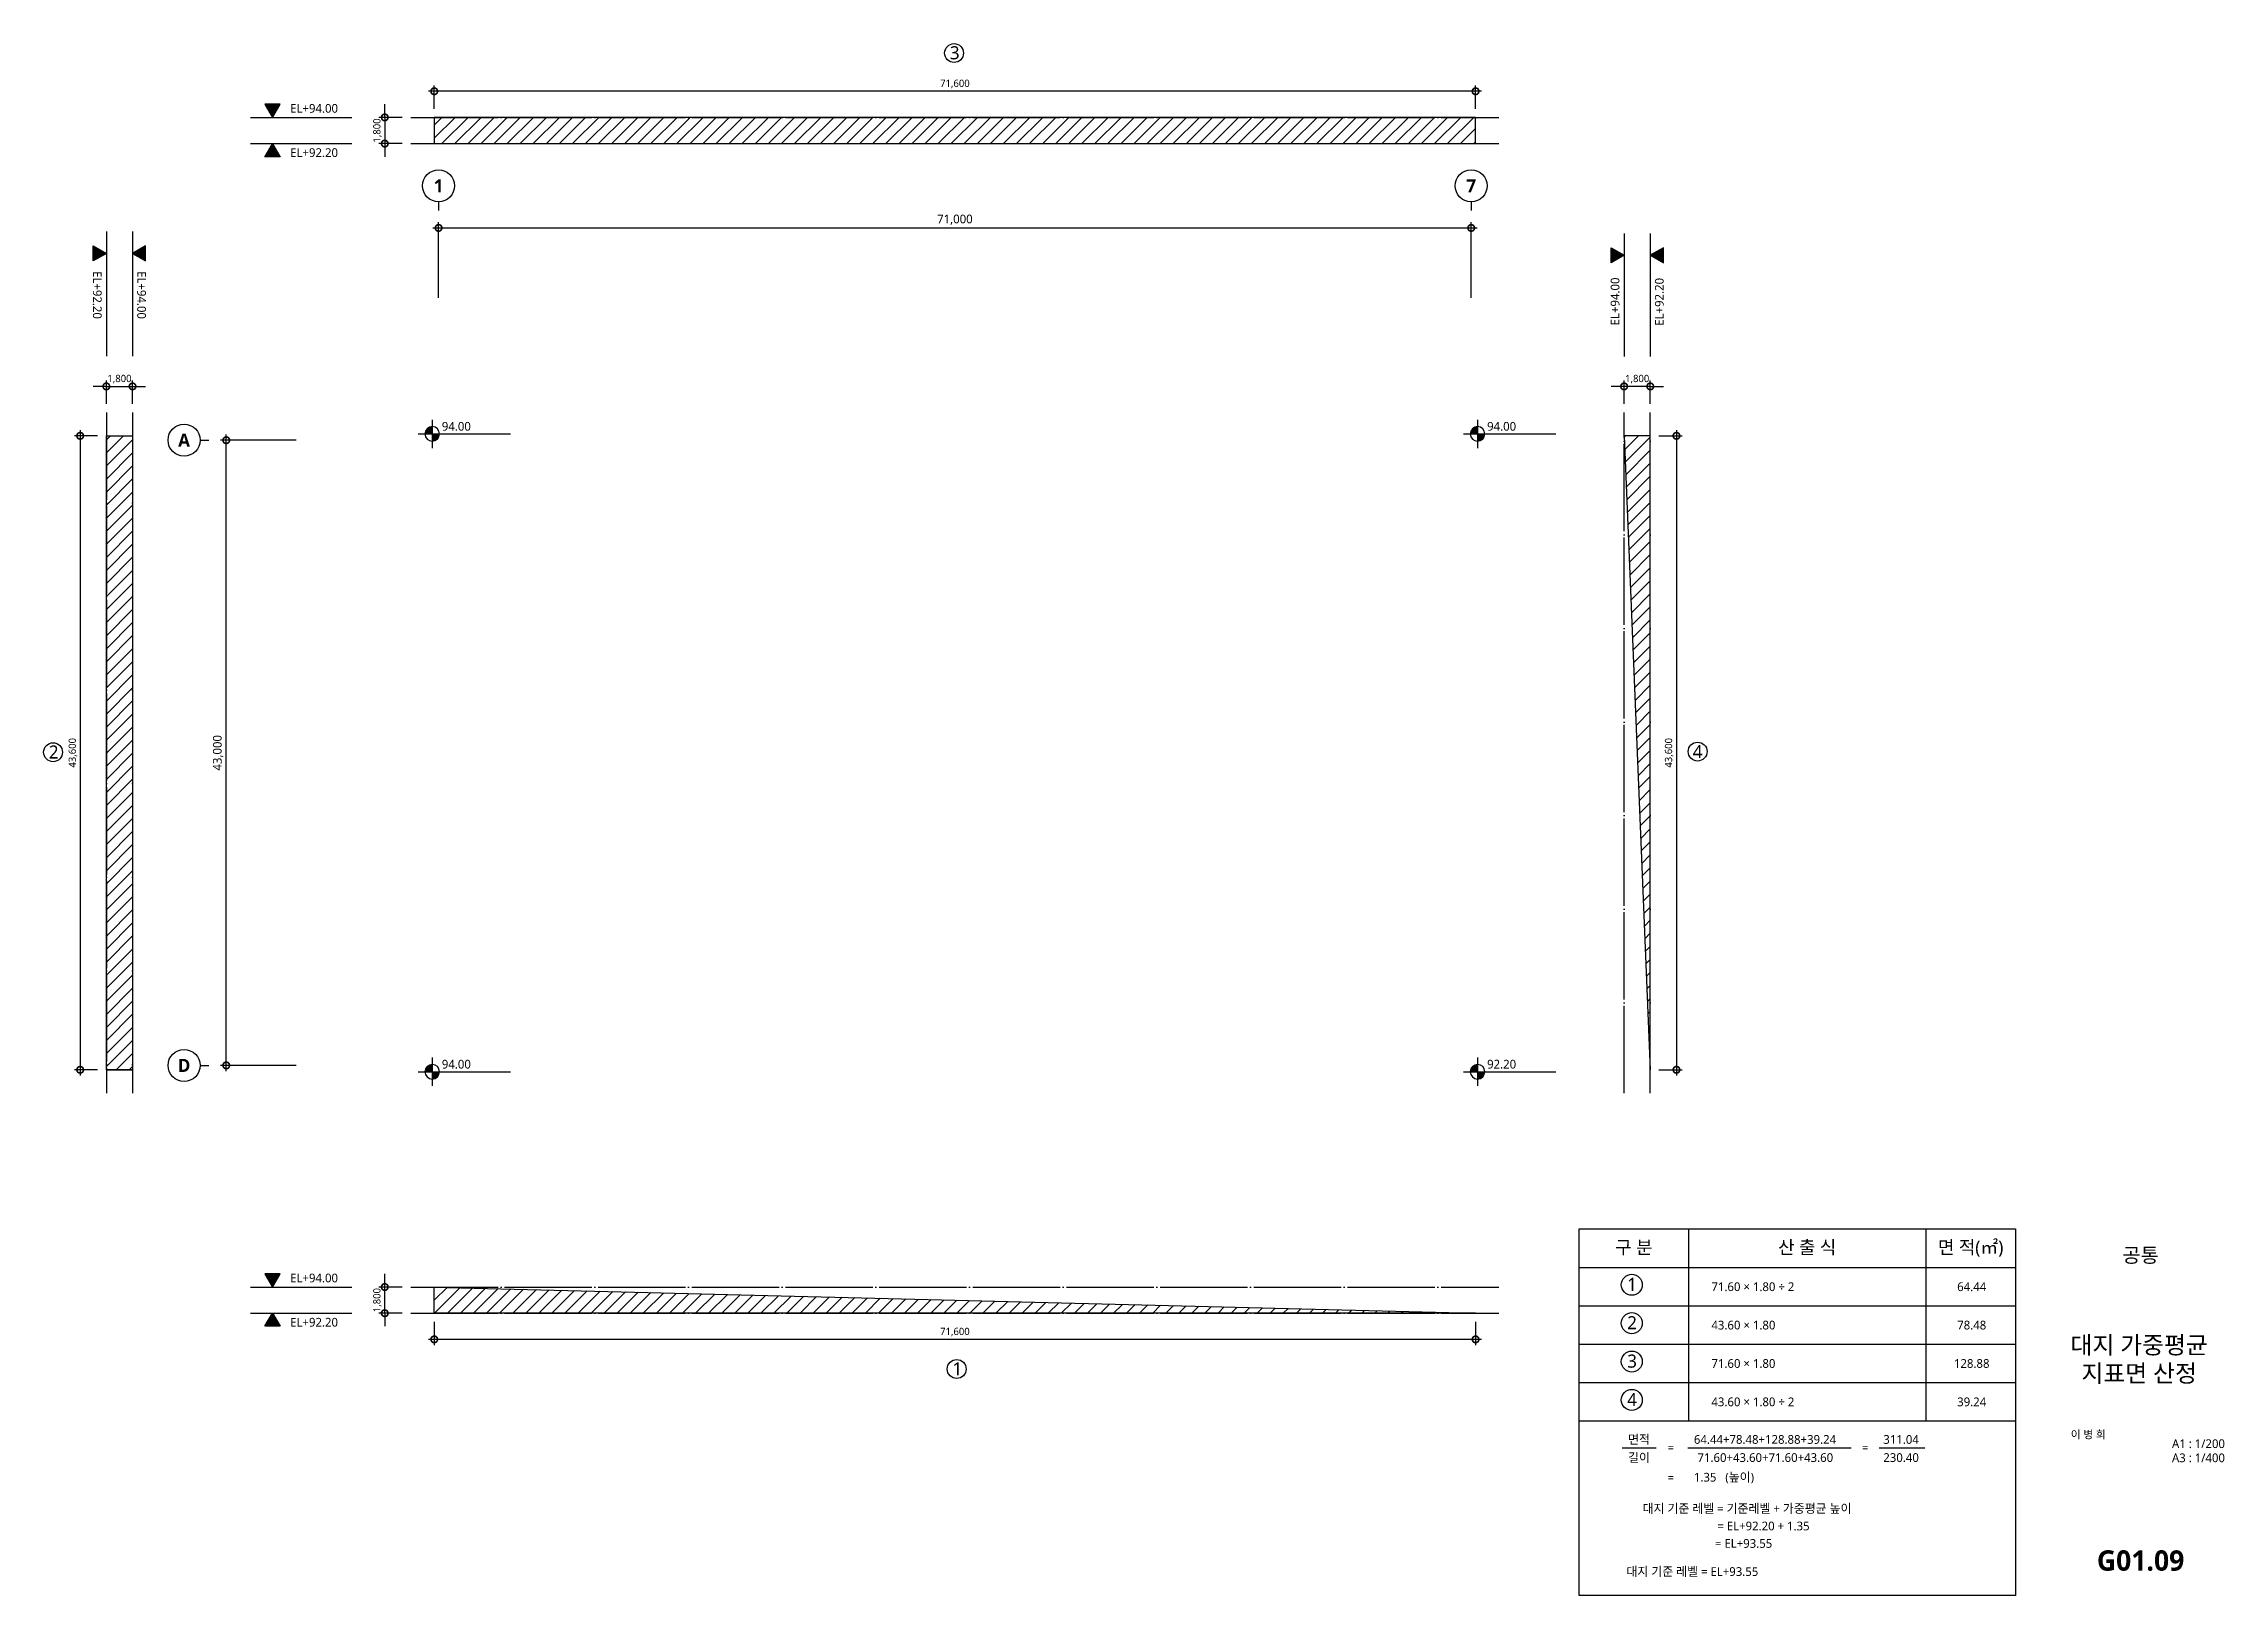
# Model space of a CAD drawing. Header units: millimetres. Extents: x 11116 to 161060, y -139317 to -32591.
import ezdxf
from ezdxf.enums import TextEntityAlignment as Align

# ---------------------------------------------------------------- set-up
doc = ezdxf.new("R2010")
doc.units = ezdxf.units.MM
doc.header["$LTSCALE"] = 200
doc.linetypes.add('CEN-GAUN', pattern=[32.2, 30, -1, 0.2, -1])
doc.layers.get('Defpoints').update_dxf_attribs({"color": 137})
for name, color, linetype in [('AA-XXXX-SYMB', 7, 'Continuous'), ('AA-XXXX-TEX1', 3, 'Continuous'), ('CEN', 1, 'CEN-GAUN'), ('DIM', 7, 'Continuous'), ('DIM-INT', 7, 'Continuous'), ('SYM-BUB', 3, 'Continuous'), ('SYM-LEVEL', 7, 'Continuous'), ('TEXT', 3, 'Continuous'), ('XR-SHEET$0$TITLE', 7, 'Continuous'), ('XR-SHEET$1$SHT', 5, 'Continuous'), ('XR-SHEET$1$TEXT', 3, 'Continuous')]:
    doc.layers.add(name, color=color, linetype=linetype)
doc.styles.add('$0$스타일1', font='malgun.ttf')
doc.styles.add('XR-SHEET$0$굴림체(옥산)', font='GulimChe.ttf')
doc.styles.add('맑은고딕B', font='malgunbd.ttf')
doc.styles.add('스타일1', font='malgun.ttf')
doc.styles.add('스타일2', font='malgunbd.ttf')
doc.dimstyles.new('CJA', dxfattribs={"dimscale": 300, "dimtxt": 2.7, "dimasz": 1, "dimexe": 2, "dimexo": 3, "dimgap": 1, "dimtad": 1, "dimdec": 0, "dimzin": 1, "dimdsep": 46, "dimlunit": 6, "dimtxsty": '$0$스타일1', "dimblk": 'CJDOT', "dimcen": 0.09, "dimdle": 1, "dimclrd": 256, "dimclre": 256, "dimclrt": 3, "dimadec": 0, "dimazin": 0, "dimtfac": 1, "dimtdec": 0, "dimtix": 1, "dimtmove": 2, "dimatfit": 3, "dimldrblk": 'CJDOT', "dimfxl": 1, "dimtolj": 1, "dimtzin": 1, "dimarcsym": 0})

# ---------------------------------------------------------------- blocks, each defined once
blk = doc.blocks.new('_DotSmall')
at = {"color": 0, "linetype": 'ByBlock', "const_width": 0.5}
blk.add_lwpolyline([(-0.0625, 0, 1), (0.0625, 0, 1)], format="xyb", close=True, dxfattribs=at)
blk = doc.blocks.new('*D2')
at = {"layer": 'Defpoints', "color": 0, "transparency": 16777216}
for p in [(37974, -35867), (37974, -37667), (109574, -37667)]:
    blk.add_point(p, dxfattribs=at)
at = {"layer": 'DIM-INT', "color": 7, "lineweight": -2, "transparency": 16777216}
for p, q in [((109974, -35867), (37574, -35867)), ((37974, -37067), (37974, -35467)), ((109574, -37067), (109574, -35467))]:
    blk.add_line(p, q, dxfattribs=at)
at = {"layer": 'DIM-INT', "color": 7, "lineweight": -2, "transparency": 16777216, "xscale": 900, "yscale": 900, "zscale": 900, "rotation": 180}
blk.add_blockref('_DotSmall', (37974, -35867), dxfattribs=at)
at = {"layer": 'DIM-INT', "color": 7, "lineweight": -2, "transparency": 16777216, "xscale": 900, "yscale": 900, "zscale": 900}
blk.add_blockref('_DotSmall', (109574, -35867), dxfattribs=at)
at = {"layer": 'DIM-INT', "color": 3, "transparency": 16777216, "insert": (73774, -35366), "char_height": 500, "attachment_point": 5, "style": '스타일1'}
blk.add_mtext('\\A1;71,600', dxfattribs=at)
blk = doc.blocks.new('CJDOT')
blk.add_line((-2, 0), (2, 0))
at = {"const_width": 0.5}
blk.add_lwpolyline([(-0.25, 0, 1), (0.25, 0, 1)], format="xyb", close=True, dxfattribs=at)
blk = doc.blocks.new('*D3')
at = {"layer": 'Defpoints', "color": 0, "transparency": 16777216}
for p in [(15430, -59568), (13630, -103168), (15430, -103168)]:
    blk.add_point(p, dxfattribs=at)
at = {"layer": 'DIM-INT', "color": 7, "lineweight": -2, "transparency": 16777216}
for p, q in [((14830, -59568), (13230, -59568)), ((13630, -59168), (13630, -103568)), ((14830, -103168), (13230, -103168))]:
    blk.add_line(p, q, dxfattribs=at)
at = {"layer": 'DIM-INT', "color": 7, "lineweight": -2, "transparency": 16777216, "xscale": 900, "yscale": 900, "zscale": 900}
for p, rotation in [((13630, -59568), 90), ((13630, -103168), 270)]:
    blk.add_blockref('_DotSmall', p, dxfattribs=dict(at, rotation=rotation))
at = {"layer": 'DIM-INT', "color": 3, "transparency": 16777216, "insert": (13130, -81368), "char_height": 500, "attachment_point": 5, "rotation": 90, "style": '스타일1'}
blk.add_mtext('\\A1;43,600', dxfattribs=at)
blk = doc.blocks.new('*D4')
at = {"layer": 'Defpoints', "color": 0, "transparency": 16777216}
for p in [(121586, -59568), (121586, -103168), (123386, -103168)]:
    blk.add_point(p, dxfattribs=at)
at = {"layer": 'DIM-INT', "color": 7, "lineweight": -2, "transparency": 16777216}
for p, q in [((122186, -59568), (123786, -59568)), ((123386, -59168), (123386, -103568)), ((122186, -103168), (123786, -103168))]:
    blk.add_line(p, q, dxfattribs=at)
at = {"layer": 'DIM-INT', "color": 7, "lineweight": -2, "transparency": 16777216, "xscale": 900, "yscale": 900, "zscale": 900}
for p, rotation in [((123386, -59568), 90), ((123386, -103168), 270)]:
    blk.add_blockref('_DotSmall', p, dxfattribs=dict(at, rotation=rotation))
at = {"layer": 'DIM-INT', "color": 3, "transparency": 16777216, "insert": (122886, -81368), "char_height": 500, "attachment_point": 5, "rotation": 90, "style": '스타일1'}
blk.add_mtext('\\A1;43,600', dxfattribs=at)
blk = doc.blocks.new('*D5')
at = {"layer": 'Defpoints', "color": 0, "transparency": 16777216}
for p in [(37974, -119909), (109574, -119909), (37974, -121709)]:
    blk.add_point(p, dxfattribs=at)
at = {"layer": 'DIM-INT', "color": 7, "lineweight": -2, "transparency": 16777216}
for p, q in [((37974, -120509), (37974, -122109)), ((109574, -120509), (109574, -122109)), ((109974, -121709), (37574, -121709))]:
    blk.add_line(p, q, dxfattribs=at)
at = {"layer": 'DIM-INT', "color": 7, "lineweight": -2, "transparency": 16777216, "xscale": 900, "yscale": 900, "zscale": 900, "rotation": 180}
blk.add_blockref('_DotSmall', (37974, -121709), dxfattribs=at)
at = {"layer": 'DIM-INT', "color": 7, "lineweight": -2, "transparency": 16777216, "xscale": 900, "yscale": 900, "zscale": 900}
blk.add_blockref('_DotSmall', (109574, -121709), dxfattribs=at)
at = {"layer": 'DIM-INT', "color": 3, "transparency": 16777216, "insert": (73774, -121208), "char_height": 500, "attachment_point": 5, "style": '스타일1'}
blk.add_mtext('\\A1;71,600', dxfattribs=at)
blk = doc.blocks.new('LEVEL1')
at = {"layer": 'SYM-LEVEL'}
h = blk.add_hatch(color=6, dxfattribs=at)
edge = h.paths.add_edge_path()
edge.add_ellipse((4.87, 0), major_axis=(1.77, 1.77), ratio=1, start_angle=405, end_angle=495)
edge.add_line((2.37, 0), (4.87, 0))
edge.add_line((4.87, 0), (4.87, 2.5))
edge = h.paths.add_edge_path()
edge.add_ellipse((4.87, 0), major_axis=(1.77, 1.77), ratio=1, start_angle=225, end_angle=315)
edge.add_line((7.37, 0), (4.87, 0))
edge.add_line((4.87, 0), (4.87, -2.5))
at = {"layer": 'SYM-LEVEL', "color": 6}
for p, q in [((0, 0), (9.74, 0)), ((4.87, 4.87), (4.87, -4.87)), ((9.07, 0), (31.8, 0))]:
    blk.add_line(p, q, dxfattribs=at)
blk.add_ellipse((4.87, 0), major_axis=(1.77, 1.77), ratio=1, start_param=5.497787, end_param=11.780972, dxfattribs=at)
at = {"layer": 'SYM-LEVEL', "color": 3, "style": '스타일1'}
for tag, p in [('1층-바닥마감', (8.16, 1.11)), ('EL-+100', (8.16, -3.93))]:
    blk.add_attdef(tag, p, '', height=3, dxfattribs=at)
blk = doc.blocks.new('XR-SHEET$0$TITLE')
at = {"layer": 'XR-SHEET$0$TITLE', "true_color": 0x000000, "style": 'XR-SHEET$0$굴림체(옥산)'}
for tag, height, p in [('동명칭', 6, (776.77, -457.26)), ('SCALE-A1', 3, (797.5, -522)), ('SCALE-A3', 3, (797.5, -527)), ('DATA', 3, (797.5, -540))]:
    blk.add_attdef(tag, text='', height=height, dxfattribs=at).set_placement(p, align=Align.MIDDLE)
for tag, height, p in [('TITLE1', 6, (776.5, -479.4)), ('TITLE4', 6, (776.5, -484.39)), ('TITLE2', 6, (776.5, -489)), ('TITLE5', 6, (776.5, -493.99)), ('TITLE3', 6, (776.5, -498.7)), ('NAME-1', 3, (760.16, -517.5)), ('NAME-2', 3, (760.16, -526.5)), ('A0.00', 7, (776.5, -561))]:
    blk.add_attdef(tag, text='', height=height, dxfattribs=at).set_placement(p, align=Align.MIDDLE_CENTER)
blk = doc.blocks.new('*D8')
at = {"layer": 'Defpoints', "color": 0, "transparency": 16777216}
for p in [(119786, -56168), (119786, -57968), (121586, -57968)]:
    blk.add_point(p, dxfattribs=at)
at = {"layer": 'DIM-INT', "color": 7, "lineweight": -2, "transparency": 16777216}
for p, q in [((119786, -56168), (118886, -56168)), ((119786, -57368), (119786, -55768)), ((121586, -56168), (119786, -56168)), ((121586, -57368), (121586, -55768)), ((121586, -56168), (122486, -56168))]:
    blk.add_line(p, q, dxfattribs=at)
at = {"layer": 'DIM-INT', "color": 7, "lineweight": -2, "transparency": 16777216, "xscale": 900, "yscale": 900, "zscale": 900}
blk.add_blockref('_DotSmall', (119786, -56168), dxfattribs=at)
at = {"layer": 'DIM-INT', "color": 7, "lineweight": -2, "transparency": 16777216, "xscale": 900, "yscale": 900, "zscale": 900, "rotation": 180}
blk.add_blockref('_DotSmall', (121586, -56168), dxfattribs=at)
at = {"layer": 'DIM-INT', "color": 3, "transparency": 16777216, "insert": (120686, -55667), "char_height": 500, "attachment_point": 5, "style": '스타일1'}
blk.add_mtext('\\A1;1,800', dxfattribs=at)
blk = doc.blocks.new('*D9')
at = {"layer": 'Defpoints', "color": 0, "transparency": 16777216}
for p in [(36374, -37667), (34574, -39467), (36374, -39467)]:
    blk.add_point(p, dxfattribs=at)
at = {"layer": 'DIM-INT', "color": 7, "lineweight": -2, "transparency": 16777216}
for p, q in [((34574, -37667), (34574, -36767)), ((35774, -37667), (34174, -37667)), ((34574, -37667), (34574, -39467)), ((35774, -39467), (34174, -39467)), ((34574, -39467), (34574, -40367))]:
    blk.add_line(p, q, dxfattribs=at)
at = {"layer": 'DIM-INT', "color": 7, "lineweight": -2, "transparency": 16777216, "xscale": 900, "yscale": 900, "zscale": 900}
for p, rotation in [((34574, -37667), 270), ((34574, -39467), 90)]:
    blk.add_blockref('_DotSmall', p, dxfattribs=dict(at, rotation=rotation))
at = {"layer": 'DIM-INT', "color": 3, "transparency": 16777216, "insert": (34072, -38567), "char_height": 500, "attachment_point": 5, "rotation": 90, "style": '스타일1'}
blk.add_mtext('\\A1;1,800', dxfattribs=at)
blk = doc.blocks.new('*D10')
at = {"layer": 'Defpoints', "color": 0, "transparency": 16777216}
for p in [(17230, -56168), (15430, -57968), (17230, -57968)]:
    blk.add_point(p, dxfattribs=at)
at = {"layer": 'DIM-INT', "color": 7, "lineweight": -2, "transparency": 16777216}
for p, q in [((15430, -56168), (14530, -56168)), ((15430, -57368), (15430, -55768)), ((15430, -56168), (17230, -56168)), ((17230, -57368), (17230, -55768)), ((17230, -56168), (18130, -56168))]:
    blk.add_line(p, q, dxfattribs=at)
at = {"layer": 'DIM-INT', "color": 7, "lineweight": -2, "transparency": 16777216, "xscale": 900, "yscale": 900, "zscale": 900}
blk.add_blockref('_DotSmall', (15430, -56168), dxfattribs=at)
at = {"layer": 'DIM-INT', "color": 7, "lineweight": -2, "transparency": 16777216, "xscale": 900, "yscale": 900, "zscale": 900, "rotation": 180}
blk.add_blockref('_DotSmall', (17230, -56168), dxfattribs=at)
at = {"layer": 'DIM-INT', "color": 3, "transparency": 16777216, "insert": (16330, -55667), "char_height": 500, "attachment_point": 5, "style": '스타일1'}
blk.add_mtext('\\A1;1,800', dxfattribs=at)
blk = doc.blocks.new('*D11')
at = {"layer": 'Defpoints', "color": 0, "transparency": 16777216}
for p in [(34574, -118109), (36374, -118109), (36374, -119909)]:
    blk.add_point(p, dxfattribs=at)
at = {"layer": 'DIM-INT', "color": 7, "lineweight": -2, "transparency": 16777216}
for p, q in [((35774, -118109), (34174, -118109)), ((34574, -118109), (34574, -117209)), ((34574, -119909), (34574, -118109)), ((35774, -119909), (34174, -119909)), ((34574, -119909), (34574, -120809))]:
    blk.add_line(p, q, dxfattribs=at)
at = {"layer": 'DIM-INT', "color": 7, "lineweight": -2, "transparency": 16777216, "xscale": 900, "yscale": 900, "zscale": 900}
for p, rotation in [((34574, -118109), 270), ((34574, -119909), 90)]:
    blk.add_blockref('_DotSmall', p, dxfattribs=dict(at, rotation=rotation))
at = {"layer": 'DIM-INT', "color": 3, "transparency": 16777216, "insert": (34072, -119009), "char_height": 500, "attachment_point": 5, "rotation": 90, "style": '스타일1'}
blk.add_mtext('\\A1;1,800', dxfattribs=at)
blk = doc.blocks.new('NEW_BUB')
at = {"layer": 'SYM-BUB', "color": 6}
blk.add_line((0, 3), (0, 0), dxfattribs=at)
blk.add_circle((0, 8.5), 5.5, dxfattribs=at)
at = {"layer": 'SYM-BUB', "color": 3, "style": '스타일2'}
blk.add_attdef('X', text='', height=4.5, dxfattribs=at).set_placement((0, 8.5), align=Align.MIDDLE)
blk = doc.blocks.new('*D13')
at = {"layer": 'Defpoints', "color": 0, "transparency": 16777216}
for p in [(109274, -45268), (38274, -50668), (109274, -50668)]:
    blk.add_point(p, dxfattribs=at)
at = {"layer": 'DIM', "color": 7, "lineweight": -2, "transparency": 16777216}
for p, q in [((38274, -50068), (38274, -44868)), ((109274, -50068), (109274, -44868)), ((37874, -45268), (109674, -45268))]:
    blk.add_line(p, q, dxfattribs=at)
at = {"layer": 'DIM', "color": 7, "lineweight": -2, "transparency": 16777216, "xscale": 900, "yscale": 900, "zscale": 900, "rotation": 180}
blk.add_blockref('_DotSmall', (38274, -45268), dxfattribs=at)
at = {"layer": 'DIM', "color": 7, "lineweight": -2, "transparency": 16777216, "xscale": 900, "yscale": 900, "zscale": 900}
blk.add_blockref('_DotSmall', (109274, -45268), dxfattribs=at)
at = {"layer": 'DIM', "color": 3, "transparency": 16777216, "insert": (73774, -44706), "char_height": 600, "attachment_point": 5, "style": '$0$스타일1'}
blk.add_mtext('\\A1;71,000', dxfattribs=at)
blk = doc.blocks.new('*D14')
at = {"layer": 'Defpoints', "color": 0, "transparency": 16777216}
for p in [(23674, -59868), (29074, -59868), (29074, -102868)]:
    blk.add_point(p, dxfattribs=at)
at = {"layer": 'DIM', "color": 7, "lineweight": -2, "transparency": 16777216}
for p, q in [((28474, -59868), (23274, -59868)), ((23674, -103268), (23674, -59468)), ((28474, -102868), (23274, -102868))]:
    blk.add_line(p, q, dxfattribs=at)
at = {"layer": 'DIM', "color": 7, "lineweight": -2, "transparency": 16777216, "xscale": 900, "yscale": 900, "zscale": 900}
for p, rotation in [((23674, -59868), 90), ((23674, -102868), 270)]:
    blk.add_blockref('_DotSmall', p, dxfattribs=dict(at, rotation=rotation))
at = {"layer": 'DIM', "color": 3, "transparency": 16777216, "insert": (23113, -81368), "char_height": 600, "attachment_point": 5, "rotation": 90, "style": '$0$스타일1'}
blk.add_mtext('\\A1;43,000', dxfattribs=at)

msp = doc.modelspace()

# ---------------------------------------------------------------- hatches: boundary and pattern name
h = msp.add_hatch()
h.set_pattern_fill('ANSI31', color=9, scale=200)
h.set_pattern_definition([(45, (0, -146217.76), (-449.0128, 449.0128), [])])
h.paths.add_polyline_path([(15430.2, -59568.3), (15430.2, -103168.3), (17230.2, -103168.3), (17230.2, -59568.3)])
h.paths.add_polyline_path([(37973.5, -39467.2), (109573.5, -39467.2), (109573.5, -37667.2), (37973.5, -37667.2)])
h.paths.add_polyline_path([(121586.4, -103168.3), (121586.4, -59568.3), (119786.4, -59568.3)])
h.paths.add_polyline_path([(109573.5, -119909.3), (37973.5, -118109.3), (37973.5, -119909.3)])
at = {"layer": 'AA-XXXX-SYMB'}
for points in [[(26850.7, -37667.2), (27370.3, -36767.2), (26331.1, -36767.2)], [(26850.7, -39467.2), (27370.3, -40367.2), (26331.1, -40367.2)], [(15430.2, -47020), (14530.2, -47539.6), (14530.2, -46500.4)], [(17230.2, -47020), (18130.2, -47539.6), (18130.2, -46500.4)], [(119786.4, -47150.3), (118886.4, -47669.9), (118886.4, -46630.6)], [(121586.4, -47150.3), (122486.4, -47669.9), (122486.4, -46630.6)], [(26850.7, -118109.3), (27370.3, -117209.3), (26331.1, -117209.3)], [(26850.7, -119909.3), (27370.3, -120809.3), (26331.1, -120809.3)]]:
    msp.add_hatch(color=256, dxfattribs=at).paths.add_polyline_path(points)

# ---------------------------------------------------------------- linework, layer by layer
for p, q in [((15430.2, -103168.3), (17230.2, -103168.3)), ((124218.6, -114116.8), (124218.6, -127316.8)), ((140531.1, -114116.8), (140531.1, -127316.8)), ((116694.5, -116756.8), (146700, -116756.8)), ((116694.5, -119396.8), (146700, -119396.8)), ((116694.5, -122036.8), (146700, -122036.8)), ((116694.5, -124676.8), (146700, -124676.8)), ((116694.5, -127316.8), (146700, -127316.8)), ((119655, -129176.2), (121996.5, -129176.2)), ((124174.2, -129176.2), (135403.8, -129176.2)), ((137315.1, -129176.2), (140452.8, -129176.2))]:
    msp.add_line(p, q)
for points in [[(109573.5, -37667.2), (37973.5, -37667.2), (37973.5, -39467.2), (109573.5, -39467.2)], [(17230.2, -103168.3), (15430.2, -103168.3), (15430.2, -59568.3), (17230.2, -59568.3)], [(116694.5, -114116.8), (146700, -114116.8), (146700, -139316.8), (116694.5, -139316.8)], [(37973.5, -119909.3), (37973.5, -118109.3), (109573.5, -119909.3)]]:
    msp.add_lwpolyline(points, close=True)
msp.add_lwpolyline([(121586.4, -103168.3), (121586.4, -59568.3), (119786.4, -59568.3), (121586.4, -103168.3)])
for centre, radius in [((73716.7, -33240.1), 649.4), ((11765.8, -81328.4), 649.4), ((124842.6, -81283.4), 649.4), ((120315.2, -117954.5), 722.8), ((120315.2, -120594.5), 722.8), ((120315.2, -123234.5), 722.8), ((73897.4, -123746.7), 649.4), ((120315.2, -125874.5), 722.8)]:
    msp.add_circle(centre, radius)
for p, q in [((25350.7, -37667.2), (32319.8, -37667.2)), ((25350.7, -39467.2), (32319.8, -39467.2)), ((15430.2, -45520), (15430.2, -54089.1)), ((17230.2, -45520), (17230.2, -54089.1)), ((119786.4, -45650.3), (119786.4, -54119.4)), ((121586.4, -45650.3), (121586.4, -54119.4)), ((25350.7, -118109.3), (32319.8, -118109.3)), ((25350.7, -119909.3), (32319.8, -119909.3))]:
    msp.add_line(p, q, dxfattribs=at)
for points in [[(26850.7, -37667.2), (27370.3, -36767.2), (26331.1, -36767.2)], [(26850.7, -39467.2), (27370.3, -40367.2), (26331.1, -40367.2)], [(15430.2, -47020), (14530.2, -47539.6), (14530.2, -46500.4)], [(17230.2, -47020), (18130.2, -47539.6), (18130.2, -46500.4)], [(119786.4, -47150.3), (118886.4, -47669.9), (118886.4, -46630.6)], [(121586.4, -47150.3), (122486.4, -47669.9), (122486.4, -46630.6)], [(26850.7, -118109.3), (27370.3, -117209.3), (26331.1, -117209.3)], [(26850.7, -119909.3), (27370.3, -120809.3), (26331.1, -120809.3)]]:
    msp.add_lwpolyline(points, close=True, dxfattribs=at)
at = {"layer": 'CEN'}
for p, q in [((36373.5, -37667.2), (111173.5, -37667.2)), ((36373.5, -39467.2), (111173.5, -39467.2)), ((119786.4, -104768.3), (119786.4, -57968.3)), ((121586.4, -104768.3), (121586.4, -57968.3)), ((36373.5, -118109.3), (111173.5, -118109.3)), ((36373.5, -119909.3), (111173.5, -119909.3))]:
    msp.add_line(p, q, dxfattribs=at)
for points in [[(15430.2, -57968.3), (15430.2, -104768.3)], [(17230.2, -57968.3), (17230.2, -104768.3)]]:
    msp.add_lwpolyline(points, dxfattribs=at)

# ---------------------------------------------------------------- block references
at = {"layer": 'SYM-BUB', "xscale": 200.0000000000001, "yscale": 200.0000000000001, "zscale": 200.0000000000001}
for p, values in [((38273.5, -44068.3), {'X': '1'}), ((109273.5, -44068.3), {'X': '7'})]:
    msp.add_blockref('NEW_BUB', p, dxfattribs=at).add_auto_attribs(values)
at = {"layer": 'SYM-BUB'}
ref = msp.add_blockref('NEW_BUB', (22473.5, -59868.2), dxfattribs=dict(at, xscale=200.0000000000001, yscale=200.0000000000001, zscale=200.0000000000001, rotation=90))
ref.add_attrib('X', 'A', dxfattribs={"color": 3, "height": 900, "style": '스타일2'}).set_placement((20773.5, -59868.2), align=Align.MIDDLE)
ref = msp.add_blockref('NEW_BUB', (22473.5, -102868.2), dxfattribs=dict(at, xscale=200.0000000000001, yscale=200.0000000000001, zscale=200.0000000000001, rotation=90))
ref.add_attrib('X', 'D', dxfattribs={"color": 3, "height": 900, "style": '스타일2'}).set_placement((20773.5, -102868.2), align=Align.MIDDLE)
at = {"layer": 'SYM-LEVEL'}
ref = msp.add_blockref('LEVEL1', (36864.4, -59433.3), dxfattribs=dict(at, xscale=200.0000000000001, yscale=200.0000000000001, zscale=200.0000000000001))
ref.add_attrib('1층-바닥마감', '94.00', (38495.8, -59212.2), dxfattribs={"color": 3, "height": 600, "style": '스타일1'})
ref = msp.add_blockref('LEVEL1', (108734.4, -59433.3), dxfattribs=dict(at, xscale=200.0000000000001, yscale=200.0000000000001, zscale=200.0000000000001))
ref.add_attrib('1층-바닥마감', '94.00', (110365.8, -59212.2), dxfattribs={"color": 3, "height": 600, "style": '스타일1'})
ref = msp.add_blockref('LEVEL1', (36864.4, -103303.3), dxfattribs=dict(at, xscale=200.0000000000001, yscale=200.0000000000001, zscale=200.0000000000001))
ref.add_attrib('1층-바닥마감', '94.00', (38495.8, -103082.2), dxfattribs={"color": 3, "height": 600, "style": '스타일1'})
ref = msp.add_blockref('LEVEL1', (108734.4, -103303.3), dxfattribs=dict(at, xscale=200.0000000000001, yscale=200.0000000000001, zscale=200.0000000000001))
ref.add_attrib('1층-바닥마감', '92.20', (110365.8, -103082.2), dxfattribs={"color": 3, "height": 600, "style": '스타일1'})
at = {"layer": 'TEXT'}
ref = msp.add_blockref('XR-SHEET$0$TITLE', (0, -143516.8), dxfattribs=dict(at, xscale=200, yscale=200, zscale=200))
ref.add_attrib('TITLE2', '대지 가중평균', dxfattribs={"layer": 'XR-SHEET$1$SHT', "color": 4, "true_color": 0x000004, "height": 1200, "style": '맑은고딕B'}).set_placement((155200.1, -122099.6), align=Align.MIDDLE_CENTER)
ref.add_attrib('TITLE3', '지표면 산정', dxfattribs={"layer": 'XR-SHEET$1$SHT', "color": 4, "true_color": 0x000004, "height": 1200, "style": '맑은고딕B'}).set_placement((155200.1, -124040.5, 2754.3), align=Align.MIDDLE_CENTER)
ref.add_attrib('NAME-1', '이 병 희', dxfattribs={"layer": 'XR-SHEET$1$TEXT', "color": 3, "true_color": 0x000003, "height": 540, "style": '스타일1'}).set_placement((150500, -128250.3, 2754.3), align=Align.MIDDLE_LEFT)
ref.add_attrib('SCALE-A1', 'A1 : 1/200', dxfattribs={"layer": 'XR-SHEET$1$SHT', "color": 3, "true_color": 0x000003, "height": 600, "style": '스타일1'}).set_placement((159278.2, -128882.4), align=Align.MIDDLE_CENTER)
ref.add_attrib('SCALE-A3', 'A3 : 1/400', dxfattribs={"layer": 'XR-SHEET$1$SHT', "color": 3, "true_color": 0x000003, "height": 600, "style": '스타일1'}).set_placement((159278.2, -129855.3), align=Align.MIDDLE_CENTER)
ref.add_attrib('A0.00', 'G01.09', dxfattribs={"layer": 'XR-SHEET$1$SHT', "color": 4, "true_color": 0x000004, "height": 1400, "style": '맑은고딕B'}).set_placement((155300, -136916.8), align=Align.MIDDLE_CENTER)

# ---------------------------------------------------------------- texts
at = {"layer": 'AA-XXXX-TEX1', "style": '스타일1'}
for s, height, p in [('3', 900, (73761.5, -33222.7)), ('2', 900, (11810.5, -81311)), ('4', 900, (124842.6, -81283.4)), ('구 분', 900, (120456.5, -115374.1)), ('산 출 식', 900, (132374.8, -115374.1)), ('면 적(㎡)', 900, (143615.6, -115374.1)), ('1', 900, (120334.1, -117925)), ('64.44', 600, (143687, -118086.6)), ('2', 900, (120334.1, -120565)), ('78.48', 600, (143687, -120726.6)), ('3', 900, (120334.1, -123205)), ('1', 900, (73942.2, -123729.4)), ('128.88', 600, (143687, -123366.6)), ('4', 900, (120334.1, -125845)), ('39.24', 600, (143687, -126006.6)), ('면적', 600, (120812, -128590.8)), ('길이', 600, (120812, -129838.4)), ('=', 600, (123003.9, -129143.3)), ('=', 600, (136360, -129143.3)), ('=', 600, (123003.9, -131212.1)), ('대지 기준 레벨 = 기준레벨 + 가중평균 높이', 600, (128238.7, -133343.7)), ('= EL+92.20 + 1.35', 600, (129369.6, -134543.7)), ('= EL+93.55', 600, (128002.7, -135743.7))]:
    msp.add_text(s, height=height, dxfattribs=at).set_placement(p, align=Align.MIDDLE_CENTER)
for s, p in [('EL+94.00', (28069.6, -37344.6)), ('EL+92.20', (28069.6, -40388.7)), ('EL+94.00', (28069.6, -117786.6)), ('EL+92.20', (28069.6, -120830.7))]:
    msp.add_text(s, height=600, dxfattribs=at).set_placement(p)
for s, rotation, p in [('EL+92.20', 270, (14508.7, -48238.9)), ('EL+94.00', 270, (17552.9, -48238.9)), ('EL+94.00', 90, (119463.7, -51966.7)), ('EL+92.20', 90, (122507.8, -51993.6))]:
    msp.add_text(s, height=600, rotation=rotation, dxfattribs=at).set_placement(p)
for s, p in [('71.60 × 1.80 ÷ 2', (125789.4, -118086.6)), ('43.60 × 1.80', (125789.4, -120726.6)), ('71.60 × 1.80', (125789.4, -123366.6)), ('43.60 × 1.80 ÷ 2', (125789.4, -126006.6)), ('64.44+78.48+128.88+39.24', (124585.7, -128590.8)), ('311.04', (137608.4, -128590.8)), ('71.60+43.60+71.60+43.60', (124829.8, -129838.4)), ('230.40', (137608.4, -129838.4)), ('1.35   (높이)', (124585.7, -131187.8)), ('대지 기준 레벨 = EL+93.55', (119948.3, -137677.6))]:
    msp.add_text(s, height=600, dxfattribs=at).set_placement(p, align=Align.MIDDLE_LEFT)
at = {"layer": 'TEXT', "style": '스타일1'}
msp.add_text('공통', height=1000, dxfattribs=at).set_placement((155300, -115916.8), align=Align.MIDDLE_CENTER)

# ---------------------------------------------------------------- dimensions: what is measured, and where the dimension line sits
at = {"layer": 'DIM'}
for base, p1, p2, angle, picture, middle in [((109273.5, -45268.3), (38273.5, -50668.3), (109273.5, -50668.3), 180, '*D13', (73773.5, -44706.3)), ((23673.5, -59868.3), (29073.5, -102868.3), (29073.5, -59868.3), 270, '*D14', (23113.2, -81368.3))]:
    dim = msp.add_linear_dim(base=base, p1=p1, p2=p2, angle=angle, dimstyle='CJA', override={"dimscale": 200, "dimtxt": 3, "dimasz": 4.5, "dimblk1": 'DotSmall', "dimblk2": 'DotSmall', "dimsah": 1, "dimdle": 2, "dimclrd": 7, "dimclre": 7}, dxfattribs=at)
    dim.commit()
    dim.dimension.update_dxf_attribs({"geometry": picture, "text_midpoint": middle})
at = {"layer": 'DIM-INT'}
for base, p1, p2, override, picture, middle in [((37973.5, -35867.2), (109573.5, -37667.2), (37973.5, -37667.2), {"dimscale": 200, "dimtxt": 2.5, "dimasz": 4.5, "dimtxsty": '스타일1', "dimblk1": 'DotSmall', "dimblk2": 'DotSmall', "dimsah": 1, "dimdle": 2, "dimclrd": 7, "dimclre": 7}, '*D2', (73773.5, -35365.6)), ((119786.4, -56168.3), (121586.4, -57968.3), (119786.4, -57968.3), {"dimscale": 200, "dimtxt": 2.5, "dimasz": 4.5, "dimtxsty": '스타일1', "dimblk1": 'DotSmall', "dimblk2": 'DotSmall', "dimsah": 1, "dimdle": 2, "dimclrd": 7, "dimclre": 7}, '*D8', (120686.4, -55666.6)), ((37973.5, -121709.3), (109573.5, -119909.3), (37973.5, -119909.3), {"dimscale": 200, "dimtxt": 2.5, "dimasz": 4.5, "dimlunit": 6, "dimtxsty": '스타일1', "dimblk1": 'DotSmall', "dimblk2": 'DotSmall', "dimsah": 1, "dimdle": 2, "dimclrd": 7, "dimclre": 7}, '*D5', (73773.5, -121207.6))]:
    dim = msp.add_linear_dim(base=base, p1=p1, p2=p2, dimstyle='CJA', override=override, dxfattribs=at)
    dim.commit()
    dim.dimension.update_dxf_attribs({"geometry": picture, "text_midpoint": middle})
for base, p1, p2, angle, override, picture, middle in [((34573.5, -39467.2), (36373.5, -37667.2), (36373.5, -39467.2), 90, {"dimscale": 200, "dimtxt": 2.5, "dimasz": 4.5, "dimtxsty": '스타일1', "dimblk1": 'DotSmall', "dimblk2": 'DotSmall', "dimsah": 1, "dimdle": 2, "dimclrd": 7, "dimclre": 7}, '*D9', (34071.9, -38567.2)), ((17230.2, -56168.3), (15430.2, -57968.3), (17230.2, -57968.3), 180, {"dimscale": 200, "dimtxt": 2.5, "dimasz": 4.5, "dimtxsty": '스타일1', "dimblk1": 'DotSmall', "dimblk2": 'DotSmall', "dimsah": 1, "dimdle": 2, "dimclrd": 7, "dimclre": 7}, '*D10', (16330.2, -55666.6)), ((13630.2, -103168.3), (15430.2, -59568.3), (15430.2, -103168.3), 90, {"dimscale": 200, "dimtxt": 2.5, "dimasz": 4.5, "dimlunit": 6, "dimtxsty": '스타일1', "dimblk1": 'DotSmall', "dimblk2": 'DotSmall', "dimsah": 1, "dimdle": 2, "dimclrd": 7, "dimclre": 7}, '*D3', (13129.9, -81368.3)), ((123386.4, -103168.3), (121586.4, -59568.3), (121586.4, -103168.3), 90, {"dimscale": 200, "dimtxt": 2.5, "dimasz": 4.5, "dimtxsty": '스타일1', "dimblk1": 'DotSmall', "dimblk2": 'DotSmall', "dimsah": 1, "dimdle": 2, "dimclrd": 7, "dimclre": 7}, '*D4', (122886.1, -81368.3)), ((34573.5, -118109.3), (36373.5, -119909.3), (36373.5, -118109.3), 270, {"dimscale": 200, "dimtxt": 2.5, "dimasz": 4.5, "dimtxsty": '스타일1', "dimblk1": 'DotSmall', "dimblk2": 'DotSmall', "dimsah": 1, "dimdle": 2, "dimclrd": 7, "dimclre": 7}, '*D11', (34071.9, -119009.3))]:
    dim = msp.add_linear_dim(base=base, p1=p1, p2=p2, angle=angle, dimstyle='CJA', override=override, dxfattribs=at)
    dim.commit()
    dim.dimension.update_dxf_attribs({"geometry": picture, "text_midpoint": middle})

doc.saveas('drawing.dxf')
